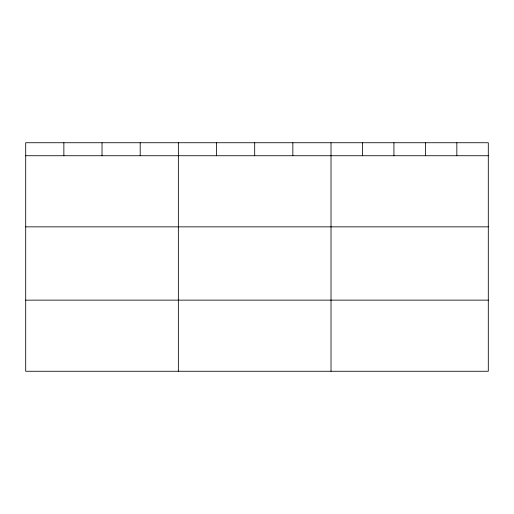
<?xml version="1.0" encoding="UTF-8"?>
<svg xmlns="http://www.w3.org/2000/svg" width="514" height="514" viewBox="0 0 514 514"><rect width="100%" height="100%" fill="white"/><g stroke="black" fill="none" stroke-linecap="round" stroke-linejoin="round"><path stroke-width="0.77" d="M488.3 226.854L488.3 142.738L25.7 142.738L25.7 371.262L488.3 371.262L488.3 226.854L25.7 226.854M25.7 155.729L488.3 155.729M25.7 300.137L488.3 300.137M456.843 142.738L456.843 155.729M425.386 142.738L425.386 155.729M393.93 142.738L393.93 155.729M362.473 142.738L362.473 155.729M331.016 142.738L331.016 371.262M292.851 142.738L292.851 155.729M254.687 142.738L254.687 155.729M216.522 142.738L216.522 155.729M178.358 142.738L178.358 371.262M140.193 142.738L140.193 155.729M102.029 142.738L102.029 155.729M63.864 142.738L63.864 155.729"/></g></svg>
